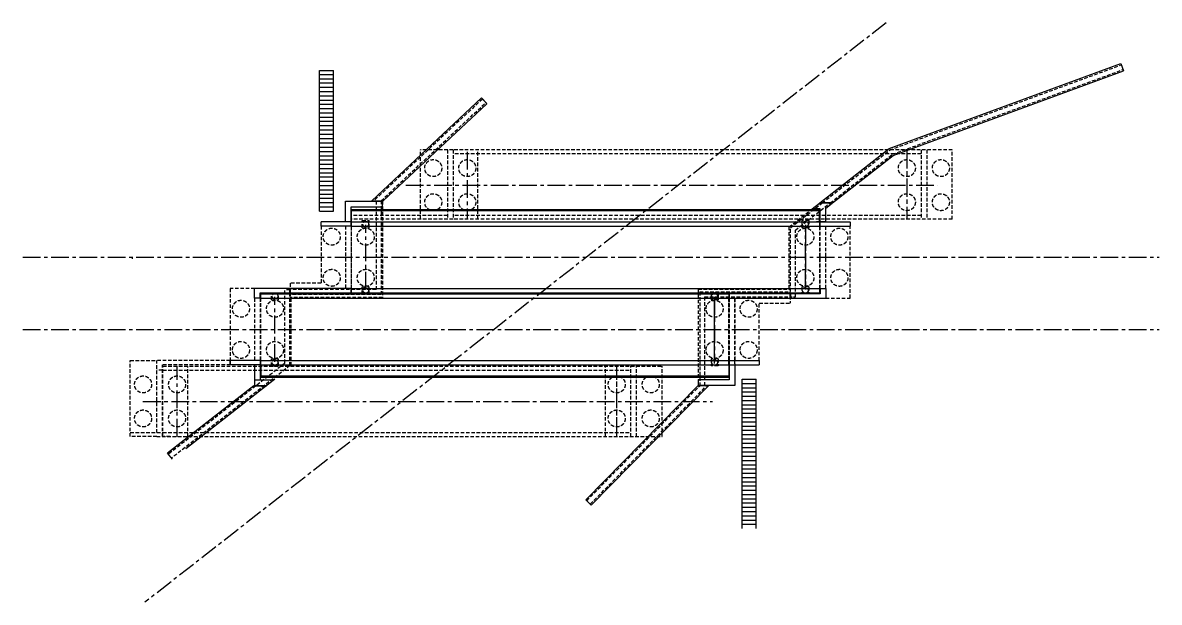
# Model space of a CAD drawing. Header units: millimetres. Extents: x -1069826 to 2704411, y -432732 to 412301.
# Drawn here: x 298325 to 378474, y 190417 to 231251 of the extents above; entities that cross this region are included whole.
import ezdxf

# ---------------------------------------------------------------- set-up
doc = ezdxf.new("R2010")
doc.units = ezdxf.units.MM
doc.header["$LTSCALE"] = 1000
doc.header["$MEASUREMENT"] = 0
doc.linetypes.add('CENTER', pattern=[2, 1.25, -0.25, 0.25, -0.25])
doc.linetypes.add('HIDDEN', pattern=[0.375, 0.25, -0.125])
for name, color, linetype in [('0-RAM-T', 7, 'Continuous'), ('0-T', 7, 'Continuous'), ('61_RZEDNE-T', 7, 'Continuous'), ('AAA_WIADUKT', 7, 'Continuous'), ('DROGO-T', 7, 'Continuous'), ('WIADUKT', 7, 'Continuous')]:
    doc.layers.add(name, color=color, linetype=linetype)

msp = doc.modelspace()

# ---------------------------------------------------------------- linework, layer by layer
at = {"layer": '0-RAM-T', "color": 3, "linetype": 'HIDDEN'}
for centre in [(320115.6418, 216177.3361), (322515.6418, 216177.3361), (353515.6418, 216177.3361), (355915.6418, 216177.3361), (320115.6418, 213277.3361), (322515.6418, 213277.3361), (353515.6418, 213277.3361), (355915.6418, 213277.3361), (313714.3856, 211097.3361), (316114.3856, 211097.3361), (347114.3856, 211097.3361), (349514.3856, 211097.3361), (313714.3856, 208197.3361), (316114.3856, 208197.3361), (347114.3856, 208197.3361), (349514.3856, 208197.3361)]:
    msp.add_circle(centre, 600, dxfattribs=at)
at = {"layer": '0-T', "color": 3, "linetype": 'Continuous'}
for p, q in [((359431.6336, 222379.6602), (375752.378, 228373.3541)), ((359702.213, 221893.1128), (375941.9807, 227857.0685)), ((354538.0852, 218557.3258), (359431.6336, 222379.6602)), ((355431.5675, 218557.3258), (359702.213, 221893.1128)), ((321075.6418, 217227.3361), (321075.6418, 218687.3361)), ((321075.6418, 218687.3361), (323696.9705, 218687.3361)), ((321475.6418, 217167.3361), (321475.6418, 218287.3361)), ((321475.6418, 218287.3361), (323696.9705, 218287.3361)), ((321515.6418, 217227.3361), (321515.6418, 218087.3361)), ((322938.7501, 218707.3361), (323743.2417, 218707.3361)), ((354555.6418, 218137.3361), (354000.3929, 218137.3361)), ((355405.9625, 218537.3258), (354512.4802, 218537.3258)), ((354515.6418, 217247.3361), (354515.6418, 218087.3361)), ((355431.5675, 218557.3258), (354538.0852, 218557.3258)), ((354555.6418, 217250.3361), (354555.6418, 218137.3361)), ((354555.6418, 217167.3361), (354555.6418, 218137.3361)), ((354955.6418, 218185.5818), (355405.9625, 218537.3258)), ((354955.6418, 217247.3361), (354955.6418, 218185.5818)), ((321475.6418, 217227.3361), (319365.6418, 217227.3361)), ((319365.6418, 216927.3361), (319365.6418, 217227.3361)), ((321515.6418, 216927.3361), (321515.6418, 217227.3361)), ((354555.6418, 216927.3361), (354555.6418, 217250.3361)), ((354555.6418, 217227.3361), (354955.6418, 217227.3361)), ((356665.6418, 217227.3361), (356665.6418, 216927.3361)), ((321475.6418, 216927.3361), (319365.6418, 216927.3361)), ((321475.6418, 216927.3361), (321475.6418, 217167.3361)), ((354555.6418, 216927.3361), (356665.6418, 216927.3361)), ((306075.6418, 214617.5416), (306075.6418, 214757.1306)), ((314674.3856, 211847.3361), (314674.3856, 212527.3361)), ((321515.6418, 212227.3361), (321515.6418, 212487.3361)), ((354555.6418, 212527.3361), (354555.6418, 212147.3361)), ((354555.6418, 212527.3361), (354955.6418, 212527.3361)), ((354955.6418, 212527.3361), (354955.6418, 211847.3361)), ((315074.3856, 211847.3361), (314674.3856, 211847.3361)), ((315074.3856, 211847.3361), (315074.3856, 212227.3361)), ((348114.3856, 212147.3361), (348114.3856, 211887.3361)), ((312964.3856, 207147.3361), (312964.3856, 207447.3361)), ((315074.3856, 207447.3361), (312964.3856, 207447.3361)), ((314674.3856, 207147.3361), (314674.3856, 205694.4362)), ((315074.3856, 207147.3361), (314674.3856, 207147.3361)), ((315074.3856, 207447.3361), (315074.3856, 207124.3361)), ((315074.3856, 207124.3361), (315074.3856, 206094.4259)), ((315114.3856, 207167.3361), (315114.3856, 206287.3361)), ((348114.3856, 207447.3361), (348114.3856, 207147.3361)), ((348114.3856, 207147.3361), (348114.3856, 206287.3361)), ((348154.3856, 207487.3361), (348154.3856, 207207.3361)), ((348154.3856, 207447.3361), (350264.3856, 207447.3361)), ((348154.3856, 207447.3361), (348154.3856, 207207.3361)), ((348154.3856, 207207.3361), (348154.3856, 206087.3361)), ((348154.3856, 207207.3361), (348154.3856, 206130.3361)), ((348154.3856, 207147.3361), (350264.3856, 207147.3361)), ((348554.3856, 207207.3361), (348554.3856, 207487.3361)), ((348554.3856, 207207.3361), (348554.3856, 205830.3361)), ((348554.3856, 207147.3361), (348554.3856, 205687.3361)), ((350264.3856, 207447.3361), (350264.3856, 207147.3361)), ((316099.2722, 206133.6202), (309821.5529, 201230.1145)), ((314674.3856, 206094.4259), (316049.0936, 206094.4259)), ((348154.3856, 206087.3361), (345964.1773, 206087.3299)), ((314617.919, 205674.4362), (315511.4013, 205674.4362)), ((314674.3856, 205694.4362), (315537.0063, 205694.4362)), ((346695.7696, 205667.3361), (345924.0781, 205667.3361)), ((348554.3856, 205687.3361), (345964.1773, 205687.3361))]:
    msp.add_line(p, q, dxfattribs=at)
at = {"layer": '0-T', "color": 3, "linetype": 'HIDDEN'}
for p, q in [((322265.6418, 217310.3361), (322765.6418, 217310.3361)), ((322265.6418, 216810.3361), (322265.6418, 217310.3361)), ((322765.6418, 216810.3361), (322765.6418, 217310.3361)), ((353265.6418, 217310.3361), (353265.6418, 216810.3361)), ((353765.6418, 217310.3361), (353265.6418, 217310.3361)), ((353765.6418, 217310.3361), (353765.6418, 216810.3361)), ((321515.6418, 212487.3361), (321515.6418, 216887.3361)), ((322265.6418, 216810.3361), (322765.6418, 216810.3361)), ((353765.6418, 216810.3361), (353265.6418, 216810.3361)), ((354515.6418, 216887.3361), (354515.6418, 212487.3361)), ((354515.6418, 216887.3361), (354515.6418, 212487.3361)), ((322265.6418, 212144.3361), (322265.6418, 212644.3361)), ((322265.6418, 212644.3361), (322765.6418, 212644.3361)), ((322765.6418, 212144.3361), (322765.6418, 212644.3361)), ((353265.6418, 212644.3361), (353265.6418, 212144.3361)), ((353765.6418, 212644.3361), (353265.6418, 212644.3361)), ((353765.6418, 212644.3361), (353765.6418, 212144.3361)), ((315114.3856, 207487.3361), (315114.3856, 211887.3361)), ((315864.3856, 211730.3361), (315864.3856, 212230.3361)), ((315864.3856, 212230.3361), (316364.3856, 212230.3361)), ((315864.3856, 211730.3361), (316364.3856, 211730.3361)), ((316364.3856, 211730.3361), (316364.3856, 212230.3361)), ((322265.6418, 212144.3361), (322765.6418, 212144.3361)), ((347364.3856, 212230.3361), (346864.3856, 212230.3361)), ((346864.3856, 212230.3361), (346864.3856, 211730.3361)), ((347364.3856, 211730.3361), (346864.3856, 211730.3361)), ((347364.3856, 212230.3361), (347364.3856, 211730.3361)), ((348114.3856, 211887.3361), (348114.3856, 207487.3361)), ((348114.3856, 207487.3361), (348114.3856, 211887.3361)), ((353765.6418, 212144.3361), (353265.6418, 212144.3361)), ((315864.3856, 207564.3361), (316364.3856, 207564.3361)), ((315864.3856, 207064.3361), (315864.3856, 207564.3361)), ((315864.3856, 207064.3361), (316364.3856, 207064.3361)), ((316364.3856, 207064.3361), (316364.3856, 207564.3361)), ((346864.3856, 207564.3361), (346864.3856, 207064.3361)), ((347364.3856, 207564.3361), (346864.3856, 207564.3361)), ((347364.3856, 207064.3361), (346864.3856, 207064.3361)), ((347364.3856, 207564.3361), (347364.3856, 207064.3361))]:
    msp.add_line(p, q, dxfattribs=at)
at = {"layer": '0-T', "color": 3, "linetype": 'Continuous'}
for points in [[(321475.6418, 212227.3361), (321475.6418, 212527.3361), (317184.3856, 212527.3361), (317184.3856, 212227.3361), (321475.6418, 212227.3361)], [(315074.3856, 212227.3361), (317164.3856, 212227.3361)], [(348154.3856, 212147.3361), (348154.3856, 211847.3361), (352445.6418, 211847.3361), (352445.6418, 212147.3361), (348154.3856, 212147.3361)], [(354555.6418, 212147.3361), (352465.6418, 212147.3361), (352465.6418, 211847.3361)]]:
    msp.add_lwpolyline(points, dxfattribs=at)
at = {"layer": '0-T', "color": 3, "linetype": 'HIDDEN'}
for centre in [(322515.6418, 217060.3361), (353515.6418, 217060.3361), (322515.6418, 212394.3361), (353515.6418, 212394.3361), (316114.3856, 211980.3361), (347114.3856, 211980.3361), (316114.3856, 207314.3361), (347114.3856, 207314.3361)]:
    msp.add_circle(centre, 200, dxfattribs=at)
at = {"layer": '61_RZEDNE-T', "color": 3, "linetype": 'Continuous'}
for p, q in [((319248.6564, 217983.8566), (319248.6564, 227884.7739)), ((319248.6564, 227884.7739), (320248.6564, 227884.7739)), ((320248.6564, 217983.8566), (320248.6564, 227884.7739)), ((319248.6564, 227595.6472), (320248.6564, 227595.6472)), ((319248.6564, 227295.6472), (320248.6564, 227295.6472)), ((319248.6564, 227006.5206), (320248.6564, 227006.5206)), ((319248.6564, 226706.5206), (320248.6564, 226706.5206)), ((319248.6564, 226406.5206), (320248.6564, 226406.5206)), ((319248.6564, 226406.5206), (320248.6564, 226406.5206)), ((319248.6564, 226106.5206), (320248.6564, 226106.5206)), ((319248.6564, 225806.5206), (320248.6564, 225806.5206)), ((319248.6564, 225506.5206), (320248.6564, 225506.5206)), ((319248.6564, 225506.5206), (320248.6564, 225506.5206)), ((319248.6564, 225206.5206), (320248.6564, 225206.5206)), ((319248.6564, 224906.5206), (320248.6564, 224906.5206)), ((319248.6564, 224606.5206), (320248.6564, 224606.5206)), ((319248.6564, 224606.5206), (320248.6564, 224606.5206)), ((319248.6564, 224306.5206), (320248.6564, 224306.5206)), ((319248.6564, 224006.5206), (320248.6564, 224006.5206)), ((319248.6564, 223706.5206), (320248.6564, 223706.5206)), ((319248.6564, 223706.5206), (320248.6564, 223706.5206)), ((319248.6564, 223406.5206), (320248.6564, 223406.5206)), ((319248.6564, 223106.5206), (320248.6564, 223106.5206)), ((319248.6564, 222783.8566), (320248.6564, 222783.8566)), ((319248.6564, 222483.8566), (320248.6564, 222483.8566)), ((319248.6564, 222183.8566), (320248.6564, 222183.8566)), ((319248.6564, 221883.8566), (320248.6564, 221883.8566)), ((319248.6564, 221883.8566), (320248.6564, 221883.8566)), ((319248.6564, 221583.8566), (320248.6564, 221583.8566)), ((319248.6564, 221283.8566), (320248.6564, 221283.8566)), ((319248.6564, 220983.8566), (320248.6564, 220983.8566)), ((319248.6564, 220983.8566), (320248.6564, 220983.8566)), ((319248.6564, 220683.8566), (320248.6564, 220683.8566)), ((319248.6564, 220383.8566), (320248.6564, 220383.8566)), ((319248.6564, 220083.8566), (320248.6564, 220083.8566)), ((319248.6564, 220083.8566), (320248.6564, 220083.8566)), ((319248.6564, 219783.8566), (320248.6564, 219783.8566)), ((319248.6564, 219483.8566), (320248.6564, 219483.8566)), ((319248.6564, 219183.8566), (320248.6564, 219183.8566)), ((319248.6564, 219183.8566), (320248.6564, 219183.8566)), ((319248.6564, 218883.8566), (320248.6564, 218883.8566)), ((319248.6564, 218583.8566), (320248.6564, 218583.8566)), ((319248.6564, 218283.8566), (320248.6564, 218283.8566)), ((319248.6564, 217983.8566), (320248.6564, 217983.8566)), ((349054.3856, 195611.5617), (349054.3856, 206134.2257)), ((349054.3856, 206134.2257), (350054.3856, 206134.2257)), ((350054.3856, 195611.5617), (350054.3856, 206134.2257)), ((349054.3856, 205834.2257), (350054.3856, 205834.2257)), ((349054.3856, 205534.2257), (350054.3856, 205534.2257)), ((349054.3856, 205234.2257), (350054.3856, 205234.2257)), ((349054.3856, 205234.2257), (350054.3856, 205234.2257)), ((349054.3856, 204934.2257), (350054.3856, 204934.2257)), ((349054.3856, 204634.2257), (350054.3856, 204634.2257)), ((349054.3856, 204334.2257), (350054.3856, 204334.2257)), ((349054.3856, 204334.2257), (350054.3856, 204334.2257)), ((349054.3856, 204034.2257), (350054.3856, 204034.2257)), ((349054.3856, 203734.2257), (350054.3856, 203734.2257)), ((349054.3856, 203434.2257), (350054.3856, 203434.2257)), ((349054.3856, 203434.2257), (350054.3856, 203434.2257)), ((349054.3856, 203134.2257), (350054.3856, 203134.2257)), ((349054.3856, 202834.2257), (350054.3856, 202834.2257)), ((349054.3856, 202534.2257), (350054.3856, 202534.2257)), ((349054.3856, 202534.2257), (350054.3856, 202534.2257)), ((349054.3856, 202234.2257), (350054.3856, 202234.2257)), ((349054.3856, 201934.2257), (350054.3856, 201934.2257)), ((349054.3856, 201634.2257), (350054.3856, 201634.2257)), ((349054.3856, 201311.5617), (350054.3856, 201311.5617)), ((349054.3856, 201011.5617), (350054.3856, 201011.5617)), ((349054.3856, 200711.5617), (350054.3856, 200711.5617)), ((349054.3856, 200711.5617), (350054.3856, 200711.5617)), ((349054.3856, 200411.5617), (350054.3856, 200411.5617)), ((349054.3856, 200111.5617), (350054.3856, 200111.5617)), ((349054.3856, 199811.5617), (350054.3856, 199811.5617)), ((349054.3856, 199811.5617), (350054.3856, 199811.5617)), ((349054.3856, 199511.5617), (350054.3856, 199511.5617)), ((349054.3856, 199211.5617), (350054.3856, 199211.5617)), ((349054.3856, 198911.5617), (350054.3856, 198911.5617)), ((349054.3856, 198911.5617), (350054.3856, 198911.5617)), ((349054.3856, 198611.5617), (350054.3856, 198611.5617)), ((349054.3856, 198311.5617), (350054.3856, 198311.5617)), ((349054.3856, 198011.5617), (350054.3856, 198011.5617)), ((349054.3856, 198011.5617), (350054.3856, 198011.5617)), ((349054.3856, 197711.5617), (350054.3856, 197711.5617)), ((349054.3856, 197411.5617), (350054.3856, 197411.5617)), ((349054.3856, 197111.5617), (350054.3856, 197111.5617)), ((349054.3856, 196811.5617), (350054.3856, 196811.5617)), ((349054.3856, 196511.5617), (350054.3856, 196511.5617)), ((349054.3856, 196211.5617), (350054.3856, 196211.5617)), ((349054.3856, 195911.5617), (350054.3856, 195911.5617))]:
    msp.add_line(p, q, dxfattribs=at)
at = {"layer": '61_RZEDNE-T', "color": 3, "linetype": 'HIDDEN'}
for centre in [(327273.4991, 221007.3361), (329673.4991, 221007.3361), (329673.4991, 221007.3361), (360673.4991, 221007.3361), (363073.4991, 221007.3361), (327273.4991, 218607.3361), (329673.4991, 218607.3361), (329673.4991, 218607.3361), (360673.4991, 218607.3361), (363073.4991, 218607.3361), (306811.3685, 205767.3361), (309211.3685, 205767.3361), (340211.3685, 205767.3361), (342611.3685, 205767.3361), (306811.3685, 203367.3361), (309211.3685, 203367.3361), (340211.3685, 203367.3361), (342611.3685, 203367.3361)]:
    msp.add_circle(centre, 600, dxfattribs=at)
at = {"layer": 'AAA_WIADUKT', "color": 3, "linetype": 'CENTER', "lineweight": 25}
for p, q in [((359221.5067, 231251.167), (306943.3872, 190416.9009)), ((325331.5879, 219807.3361), (362845.542, 219807.3361)), ((298324.6238, 214727.3361), (378474.2813, 214727.3361)), ((298324.6238, 209647.3361), (378474.2813, 209647.3361)), ((306804.8588, 204567.3361), (346964.6805, 204567.3361))]:
    msp.add_line(p, q, dxfattribs=at)
at = {"layer": 'AAA_WIADUKT', "color": 3, "linetype": 'HIDDEN'}
for p, q in [((359466.1068, 222285.7901), (375786.8512, 228279.484)), ((359653.0167, 221981.576), (375907.5075, 227950.9386)), ((330737.9213, 225876.4226), (323085.0213, 218707.3361)), ((323596.9705, 218707.3361), (330977.2028, 225620.9929)), ((326373.4991, 217400.3361), (326373.4991, 222287.3361)), ((328673.4991, 222287.3361), (326373.4991, 222287.3361)), ((328273.4991, 222287.3361), (328273.4991, 217400.3361)), ((328673.4991, 222287.3361), (328673.4991, 217400.3361)), ((330423.4991, 217400.3361), (330423.4991, 222287.3361)), ((354700.5365, 218557.3258), (359493.1905, 222300.8519)), ((361673.4991, 222287.3361), (361673.4991, 217400.3361)), ((362073.4991, 222287.3361), (362073.4991, 217400.3361)), ((363873.4991, 217400.3361), (363873.4991, 222294.3361)), ((355269.1162, 218557.3258), (359653.0167, 221981.576)), ((323246.9705, 218687.3361), (323246.9705, 212444.3361)), ((323596.9705, 218707.3361), (323596.9705, 212094.3361)), ((323696.9705, 218687.3361), (323696.9705, 211894.3361)), ((352365.6418, 216860.4374), (354000.3929, 218137.3361)), ((352465.6418, 216811.6569), (354674.9315, 218537.3258)), ((352815.6418, 216640.9251), (355243.5111, 218537.3258)), ((328273.4991, 217680.3361), (321475.6418, 217680.3361)), ((328673.4991, 217400.3361), (321475.6418, 217400.3361)), ((319365.6418, 216927.3361), (319365.6418, 212894.188)), ((321075.6418, 216927.3361), (321075.6418, 212527.3361)), ((321475.6418, 216927.3361), (321475.6418, 212237.3361)), ((352365.6418, 212500.3348), (352365.6418, 216860.4374)), ((352465.6418, 211947.3361), (352465.6418, 216811.6569)), ((352815.6418, 211947.3361), (352815.6418, 216640.9251)), ((354555.6418, 212527.3361), (354555.6418, 216927.3361)), ((354555.6418, 212527.3361), (354555.6418, 216927.3361)), ((354955.6418, 212527.3361), (354955.6418, 216927.3361)), ((354955.6418, 212527.3361), (354955.6418, 216927.3361)), ((356665.6418, 211847.3361), (356665.6418, 216927.3361)), ((314674.3856, 212527.3361), (312964.3856, 212527.3361)), ((312964.3856, 212527.3361), (312964.3856, 207447.3361)), ((317164.3856, 212427.3361), (316814.3856, 212427.3361)), ((316814.3856, 207263.1988), (316814.3856, 212427.3361)), ((323246.9705, 212444.3361), (317164.3856, 212444.3361)), ((317164.3856, 207092.467), (317164.3856, 212427.3361)), ((317184.3856, 212894.188), (317184.3856, 212527.3361)), ((319365.6418, 212894.188), (317184.3856, 212894.188)), ((345964.3856, 212480.248), (352445.6418, 212480.3348)), ((345964.3856, 212480.248), (345964.3856, 205687.3361)), ((352465.6418, 212500.3348), (352365.6418, 212500.3348)), ((352445.6418, 212030.2952), (352445.6421, 212480.3348)), ((314674.3856, 211847.3361), (314674.3856, 207447.3361)), ((315074.3856, 211847.3361), (315074.3856, 207447.3361)), ((323596.9705, 212094.3361), (317164.3856, 212094.3361)), ((317264.3856, 211874.3361), (317164.3856, 211874.3361)), ((317184.3856, 212227.3361), (317184.3856, 211894.3361)), ((323696.9705, 211894.3361), (317184.3856, 211894.3361)), ((317264.3856, 207092.467), (317264.3856, 211874.3361)), ((346064.3856, 212280.2952), (352465.6418, 212280.2952)), ((346064.3856, 212280.2952), (346064.3856, 205687.3361)), ((346414.3856, 211930.2952), (352445.6418, 211930.2952)), ((346414.3856, 211930.2952), (346414.3856, 205687.3361)), ((348154.3856, 207447.3361), (348154.3856, 212137.3361)), ((348154.3856, 211847.3361), (348154.3856, 207447.3361)), ((348554.3856, 207447.3361), (348554.3856, 211847.3361)), ((348554.3856, 211847.3361), (348554.3856, 207447.3361)), ((352445.6418, 211847.3361), (352445.6432, 211745.0902)), ((352445.6453, 211634.502), (352445.6467, 211480.3348)), ((352465.6418, 211947.3361), (352592.5819, 211947.3361)), ((352688.7018, 211947.3361), (352815.6418, 211947.3361)), ((354955.6418, 211847.3361), (356665.6418, 211847.3361)), ((350264.3856, 211480.3056), (352445.6467, 211480.3348)), ((350264.3856, 207447.3361), (350264.3856, 211480.3056)), ((305911.3685, 202087.3361), (305911.3685, 207447.3361)), ((307771.3685, 202367.3361), (307771.3685, 207447.3361)), ((312944.3856, 207447.3361), (307771.3685, 207447.3361)), ((308171.3685, 202087.3361), (308171.3685, 207147.3361)), ((312964.3856, 207147.3361), (308171.3685, 207147.3361)), ((308211.3685, 202087.3361), (308211.3685, 207054.3361)), ((309961.3685, 202087.3361), (309961.3685, 207054.3361)), ((312944.3856, 207447.3361), (312944.3856, 207147.3361)), ((339411.3685, 202087.3361), (339411.3685, 207054.3361)), ((341211.3685, 202080.3361), (341211.3685, 207054.3361)), ((341611.3685, 202080.3361), (341611.3685, 207054.3361)), ((343411.3685, 202087.3361), (343411.3685, 207054.3361)), ((308171.3685, 206774.3361), (307771.3685, 206774.3361)), ((338097.8619, 197572.7997), (346064.3856, 205667.3361)), ((338347.3139, 197327.2927), (346555.462, 205667.3361)), ((307771.3685, 202087.3361), (305911.3685, 202087.3361)), ((308713.1295, 202087.3361), (308273.1295, 202087.3361))]:
    msp.add_line(p, q, dxfattribs=at)
at = {"layer": 'AAA_WIADUKT', "color": 3, "linetype": 'Continuous'}
for p, q in [((375752.378, 228373.3541), (375941.9807, 227857.0685)), ((354000.3929, 218137.3361), (354512.4802, 218537.3258)), ((354515.6418, 217227.3361), (354515.6418, 216927.3361)), ((354935.6418, 217227.3361), (356645.6418, 217227.3361)), ((354515.6418, 212527.3361), (354515.6418, 212227.3361)), ((315114.3856, 211847.3361), (315114.3856, 212147.3361)), ((314694.3856, 207147.3361), (312984.3856, 207147.3361)), ((315114.3856, 207147.3361), (315114.3856, 207447.3361)), ((348114.3856, 207167.3361), (348114.3856, 207447.3361)), ((308875.8533, 200491.4317), (308537.2904, 200924.8773))]:
    msp.add_line(p, q, dxfattribs=at)
at = {"layer": 'AAA_WIADUKT', "color": 3, "linetype": 'HIDDEN', "lineweight": 25}
for p, q in [((363873.4991, 222287.3361), (328673.4991, 222287.3361)), ((361673.4991, 222007.3361), (328673.4991, 222007.3361)), ((361673.4991, 217680.3361), (328673.4991, 217680.3361)), ((363873.4991, 217400.3361), (328673.4991, 217400.3361)), ((305911.3685, 207447.3361), (307771.3685, 207447.3361)), ((308211.3685, 207054.3361), (343411.3685, 207054.3361)), ((316814.3856, 207263.1988), (308598.8473, 200846.069)), ((317164.3856, 207092.467), (308814.2964, 200570.24)), ((308211.3685, 206774.3361), (341211.3685, 206774.3361)), ((305911.3685, 202367.3361), (308171.3685, 202367.3361)), ((307771.3685, 202087.3361), (343411.3685, 202087.3361)), ((308211.3685, 202367.3361), (341211.3685, 202367.3361))]:
    msp.add_line(p, q, dxfattribs=at)
at = {"layer": 'AAA_WIADUKT', "color": 3, "linetype": 'CENTER'}
for p, q in [((329673.4991, 222157.3361), (329673.4991, 217457.3361)), ((360673.4991, 222287.3361), (360673.4991, 217400.3361)), ((360673.4991, 222237.3361), (360673.4991, 217537.3361)), ((322515.6418, 212444.3361), (322515.6418, 217010.3361)), ((353515.6418, 217010.3361), (353515.6418, 212444.3361)), ((353515.6418, 212520.3361), (353515.6418, 216934.3361)), ((353515.6418, 216934.3361), (353515.6418, 212520.3361)), ((316114.3856, 207364.3361), (316114.3856, 211930.3361)), ((347114.3856, 211930.3361), (347114.3856, 207364.3361)), ((347114.3856, 207230.3361), (347114.3856, 211894.3361)), ((347114.3856, 207480.3361), (347114.3856, 211894.3361)), ((309211.3685, 202087.3361), (309211.3685, 207054.3361)), ((340211.3685, 202087.3361), (340211.3685, 207054.3361)), ((340211.3685, 202217.3361), (340211.3685, 206917.3361))]:
    msp.add_line(p, q, dxfattribs=at)
at = {"layer": 'AAA_WIADUKT', "color": 3, "linetype": 'Continuous', "lineweight": 25}
for p, q in [((321515.6418, 218087.3361), (354515.6418, 218087.3361)), ((321515.6418, 218010.3361), (354515.6418, 218010.3361)), ((321515.6418, 217227.3361), (354515.6418, 217227.3361)), ((321515.6418, 216927.3361), (354515.6418, 216927.3361)), ((321515.6418, 212527.3361), (354515.6418, 212527.3361)), ((315114.3856, 212147.3361), (348114.3856, 212147.3361)), ((315114.3856, 211847.3361), (348114.3856, 211847.3361)), ((317264.3856, 212186.8361), (317264.8856, 212187.3361)), ((321515.6418, 212227.3361), (354515.6418, 212227.3361)), ((352565.6418, 212187.8361), (352565.1418, 212187.3361)), ((315114.3856, 207447.3361), (348114.3856, 207447.3361)), ((315114.3856, 207147.3361), (348114.3856, 207147.3361)), ((315114.3856, 206364.3361), (348114.3856, 206364.3361)), ((315114.3856, 206287.3361), (348114.3856, 206287.3361)), ((314617.919, 205674.4362), (308537.2904, 200924.8773))]:
    msp.add_line(p, q, dxfattribs=at)
at = {"layer": 'DROGO-T', "color": 3, "linetype": 'Continuous'}
for p, q in [((330669.5551, 225949.4025), (322938.7501, 218707.3361)), ((331045.569, 225548.013), (323743.2417, 218707.3361)), ((331045.569, 225548.013), (330669.5551, 225949.4025)), ((331050.6776, 225552.7986), (330674.6637, 225954.1882)), ((317164.3856, 212227.3361), (317164.3856, 212527.3361)), ((331563.1756, 209647.3361), (331563.1756, 209647.3361)), ((345924.0781, 205667.3361), (338026.5899, 197642.9445)), ((338418.5859, 197257.1478), (346695.7696, 205667.3361)), ((338026.5899, 197642.9445), (338418.5859, 197257.1478)), ((310878.0039, 193490.217), (310878.0039, 193490.217))]:
    msp.add_line(p, q, dxfattribs=at)
at = {"layer": 'WIADUKT', "color": 3, "linetype": 'Continuous'}
for p, q in [((323696.9705, 218287.3361), (323696.9705, 218687.3361)), ((354555.6418, 217227.3361), (354291.9111, 217227.3361)), ((354555.6418, 217247.3361), (354955.6418, 217247.3361)), ((317164.3856, 212527.3361), (314674.3856, 212527.3361)), ((352465.6418, 211847.3361), (354955.6418, 211847.3361)), ((315074.3856, 207147.3361), (315338.1163, 207147.3361)), ((345964.1773, 206087.3299), (345964.1773, 205687.3299))]:
    msp.add_line(p, q, dxfattribs=at)

doc.saveas('drawing.dxf')
